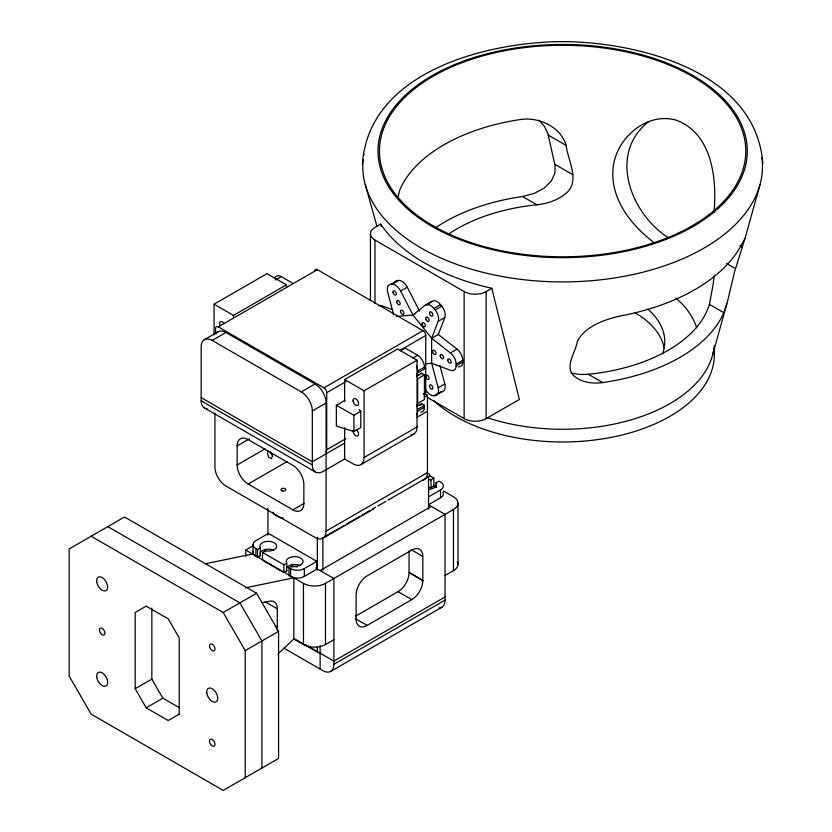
<?xml version="1.0" encoding="UTF-8"?>
<svg xmlns="http://www.w3.org/2000/svg" width="832" height="832" viewBox="0 0 832 832"><rect width="100%" height="100%" fill="white"/><g stroke="black" fill="none" stroke-linecap="round" stroke-linejoin="round"><path stroke-width="1.25" d="M370.438 233.73L370.438 300.477M458.026 564.294L458.026 503.142M267.592 452.275L267.592 452.494A9.433 9.329 12.9 0 0 268.434 456.633M362.419 163.966C368.857 71.427 487.094 41.943 562.63 41.6C638.175 41.943 756.413 71.427 762.85 163.966M713.991 212.15C717.101 178.994 712.15 133.879 676.666 120.297C646.048 111.228 614.962 139.308 612.976 169.468C610.657 199.202 631.093 225.066 653.474 242.206M713.138 284.149L714.168 275.995M713.034 284.95L709.426 304.387A149.032 86.039 0 0 1 588.37 374.286L579.883 374.442L571.262 373.11M267.706 450.892L267.686 451.069A10.837 10.598 -45.8 0 0 267.654 452.275M397.779 197.59L400.036 189.301A167.825 96.886 0 0 1 521.092 119.413C539.292 116.958 560.862 126.994 566.186 145.454C567.757 160.805 581.266 181.875 565.219 193.991C557.222 200.46 547.009 203.663 536.9 204.786A149.032 86.039 0 0 0 448.313 234.333M712.556 355.191L727.542 301.298L734.521 271.97L744.879 238.774M745.087 238.212L760.011 184.61M726.814 303.909L723.778 312.676A166.057 95.878 0 0 1 602.722 382.574C593.226 383.864 582.691 382.762 574.922 376.719C563.212 367.442 576.035 351.978 577.418 341.11C585.718 326.05 603.855 319.842 619.674 316.108A187.002 107.962 0 0 0 740.719 246.22L741.978 243.953M425.589 389.605A9.724 5.616 60 0 0 433.919 395.71L435.167 395.595A9.724 5.616 60 0 0 438.194 387.754L431.662 363.262L431.662 338.291L438.194 321.339A9.724 5.616 60 0 0 435.167 310.003L433.919 308.454A9.724 5.616 60 0 0 425.214 305.198L412.932 314.995L396.708 316.451M393.557 314.226L387.681 292.178A9.724 5.616 60 0 1 390.707 284.336L391.955 284.222A9.724 5.616 60 0 1 400.66 291.023L412.932 314.995L431.662 338.291L438.298 334.464L444.818 317.512A9.724 5.616 60 0 0 441.792 306.176L440.554 304.626A9.724 5.616 60 0 0 431.85 301.371L425.214 305.198M744.973 238.534L744.713 238.919M744.63 239.075L742.196 243.547M277.888 654.098L293.831 638.986L293.831 577.834L245.586 587.808M648.752 121.555C607.807 153.566 630.417 213.065 667.711 237.286M427.128 305.136L431.85 301.371M214.074 334.994L214.074 304.2L267.041 273.624L286.458 284.835L286.458 287.435M275.517 279.968L281.32 276.619L292.812 283.265M427.367 397.394L464.142 418.621A15.558 8.986 0 0 0 486.148 418.621L519.366 399.443L491.816 288.278A195.26 112.736 0 0 1 380.671 224.11L374.993 227.375A15.558 8.986 0 0 0 374.993 240.084L374.993 303.628M214.074 304.2L233.501 315.422L286.458 284.835M218.317 326.862L317.356 269.672L423.01 330.668L323.96 387.858L218.317 326.862A3.931 2.267 60 0 0 215.582 328.526L215.561 333.694M204.391 339.664L218.15 331.718M207.116 408.647A15.558 8.986 -60 0 1 201.167 400.795L201.167 346.788A15.558 8.986 60 0 1 212.181 340.434L225.93 332.488L315.068 383.958A15.558 8.986 60 0 1 326.082 403.021L326.082 531.138A15.558 8.986 60 0 1 315.068 537.493L225.93 486.034A15.558 8.986 60 0 1 214.926 466.97L214.926 413.234M390.707 284.336L398.58 280.394A9.724 5.616 60 0 1 407.285 287.196L419.567 311.168M391.955 284.222L398.58 280.394M400.66 291.023L407.285 287.196M412.932 314.995L415.147 313.716M433.919 308.454L440.554 304.626M435.167 310.003L441.792 306.176M212.181 340.434L301.319 391.903L315.068 383.958M374.993 240.084L464.142 291.554A15.558 8.986 0 0 0 486.148 291.554L491.816 288.278M438.194 321.339L444.818 317.512M344.646 401.638L344.646 379.59L397.613 349.014L417.03 360.225L417.03 426.941A15.558 8.986 60 0 1 411.081 434.793M325.697 451.641A3.931 2.267 60 0 0 326.695 449.706L326.716 392.683L345.842 381.638M399.87 350.449L425.755 335.504A3.931 2.267 60 0 0 423.01 330.647M400.182 350.823L405.018 348.036L417.56 355.274A9.724 5.616 60 0 1 424.434 367.193L424.434 369.054L417.664 372.954L417.664 371.103A9.724 5.616 60 0 0 416.551 366.111M303.982 503.412L292.843 509.839L248.165 484.047A15.558 8.986 60 0 1 237.162 464.984L237.162 445.921L249.413 438.849M417.03 426.941L364.073 457.517A15.558 8.986 60 0 1 353.07 463.871L344.646 459.014L323.326 471.318A15.558 8.986 -60 0 1 312.322 464.963L312.322 410.956L326.082 403.021M412.724 358.072L417.56 355.274M358.987 409.614L360.776 411.258L360.776 427.586L353.891 431.548L336.346 426.005L336.346 405.278L345.145 400.192M344.646 379.59L364.073 390.801L417.03 360.225M237.162 464.984L265.002 448.906M417.664 371.103L424.434 367.193M431.662 338.291L450.466 352.986L457.101 349.159A9.724 5.616 60 0 1 462.779 360.256L462.779 361.92A9.724 5.616 60 0 1 458.193 366.756M416.489 376.137L421.564 373.204L424.434 374.868L424.434 399.547L417.664 403.458L417.664 378.768L424.434 374.868M336.346 405.278L353.891 415.23L360.776 411.258M248.165 484.047L287.144 461.531M425.422 363.823L431.662 363.262L450.466 370.282A9.724 5.616 60 0 0 456.154 365.747L456.154 364.083L462.779 360.256M456.154 365.747L462.779 361.92M326.716 449.717L345.842 438.672M423.509 393.827L425.755 392.527L425.755 335.504M438.194 387.754L444.818 383.926L439.93 365.56M344.646 443.123L312.322 461.791L201.167 397.623M424.122 397.238L427.44 395.335L427.44 472.628A15.558 8.986 60 0 1 422.448 480.386M433.919 395.71L439.452 392.517M435.167 395.595L441.792 391.768A9.724 5.616 60 0 0 444.818 383.926M416.489 406.63L421.564 403.707L424.434 405.361L424.434 407.222A9.724 5.616 60 0 1 420.722 412.131M424.434 405.361L417.664 409.271L417.664 411.133A9.724 5.616 60 0 1 416.551 414.825M417.664 411.133L424.434 407.222M416.385 417.591L427.44 411.216M360.849 464.641L413.806 434.065M146.297 606.081L135.179 612.498L135.179 688.74L146.182 707.803L168.199 720.512L179.317 714.095M245.71 556.41L245.71 550.046L253.261 545.688M255.882 548.61L257.494 549.536L260.364 547.882A8.424 4.867 0 0 1 267.301 541.382A8.424 4.867 0 0 1 276.65 546.78A8.424 4.867 0 0 1 265.398 550.784L262.527 552.448L262.527 560.258L283.899 572.603L286.78 570.939L286.78 563.129A8.424 4.867 0 0 1 293.717 556.629A8.424 4.867 0 0 1 303.056 562.026A8.424 4.867 0 0 1 291.814 566.03L288.933 567.694L288.933 575.505L290.545 576.441A9.724 5.616 0 0 0 304.304 576.441L316.846 569.192L316.846 561.382L268.424 533.426L255.882 540.665A9.724 5.616 0 0 0 255.882 548.61L255.882 556.421L257.494 557.357L260.364 555.693L260.364 547.882M326.082 531.138L427.44 472.628M326.258 535.787L339.747 528.008M341.994 526.708L344.24 525.408M346.486 524.108L359.975 516.318M362.222 515.029L370.094 510.484M372.341 509.184L375.71 507.239M377.957 505.939L385.83 501.394M388.076 500.105L428.532 476.736L428.532 509.236M322.858 538.262L373.537 509.007M262.527 552.448L283.899 564.782L286.78 563.129M428.626 479.554A8.424 4.867 0 0 1 431.028 479.846L433.898 478.182L433.898 486.002L431.028 487.656A8.424 4.867 0 0 0 428.626 487.375M429.01 489.247A8.424 4.867 0 0 0 436.062 482.747L438.932 481.094L440.544 482.019A9.724 5.616 0 0 1 440.544 489.965L440.544 497.775L429.042 504.421M91.166 536.255L223.226 612.498L256.568 593.247L278.574 631.363L278.574 758.441L223.226 790.4L91.166 714.158L69.15 676.031L69.15 548.954L124.509 516.994L256.568 593.247M288.933 567.694L290.545 568.62A9.724 5.616 0 0 0 304.304 568.62L316.846 561.382M429.042 496.6L440.544 489.965M320.133 570.586L431.288 506.418M135.179 688.74L151.85 679.11L151.85 608.036M245.71 550.046L303.462 583.388A15.558 8.986 0 0 0 325.478 583.388L453.461 509.496A15.558 8.986 0 0 0 453.461 496.787L443.466 491.015M146.182 707.803L162.864 698.173L179.369 707.71M245.232 777.691L245.232 650.614L278.574 631.363M355.607 616.19L398.05 591.677A15.558 8.986 -60 0 0 409.063 572.624L409.063 551.002M293.831 638.986L303.462 644.54A15.558 8.986 0 0 0 325.478 644.54L333.892 639.683M445.047 575.515L453.461 570.648A15.558 8.986 0 0 0 457.288 561.569M367.13 625.425L411.809 599.622A15.558 8.986 -60 0 0 422.812 580.559L422.812 556.421A15.558 8.986 -60 0 0 411.809 550.066L367.13 575.858A15.558 8.986 -60 0 0 356.127 594.922L356.127 619.07A15.558 8.986 -60 0 0 367.13 625.425L355.493 618.696M445.047 596.96L333.892 661.128L305.843 644.925M283.837 648.118L322.889 670.654A15.558 8.986 60 0 0 333.892 664.3L445.047 600.132L445.047 514.353L429.042 505.118M330.668 671.434L441.823 607.256M205.587 563.722L252.564 554.008M262.184 602.722L269.682 601.172A15.558 8.986 -60 0 1 277.326 608.858L277.326 627.016A15.558 8.986 -60 0 1 277.046 630.053M436.301 227.302A166.057 95.878 0 0 1 522.538 196.498L534.186 193.43L544.138 188.094L551.325 181.022L554.902 173.17L555.069 165.454L547.841 133.494L544.45 126.422L538.97 120.162M440.554 391.882L441.792 391.768M392.61 309.774L382.034 305.822A9.724 5.616 60 0 0 378.851 305.677M548.257 135.096L566.186 145.454M739.835 245.71L742.082 247M554.84 164.32L572.738 174.647M726.544 263.453L735.498 268.611M522.538 196.498L536.9 204.786M709.426 304.387L723.778 312.676M588.37 374.286L602.722 382.574M425.194 394.035L427.44 395.335M429.395 475.582L433.898 478.182M433.472 485.243L436.8 487.167M201.167 400.795L312.322 464.963M204.391 407.919L315.546 472.087M411.174 549.702L422.812 556.421M409.063 572.458L422.812 580.403M409.063 572.624L422.812 580.559M398.05 591.677L411.809 599.622M315.65 567.996L333.892 578.531L333.892 664.3M265.054 601.775L277.326 608.858M107.838 526.625L239.897 602.867L261.903 640.994L261.903 768.071M275.101 625.726L277.326 627.016M293.758 638.466L317.335 652.07A3.931 2.267 0 0 0 320.923 652.714M146.182 606.143L168.199 618.852L179.202 637.905L179.202 714.158M438.298 334.464L457.101 349.159M223.226 612.498L245.232 650.614M151.85 679.11L162.864 698.173M270.962 452.754L271.97 454.917M365.258 184.61L377.052 226.658M380.671 224.11L381.233 226.429M272.366 456.394L271.461 458.64L269.079 457.548A5.044 4.753 -89.4 0 1 268.674 457.018M714.376 345.478L714.376 354.37M486.148 291.554L486.148 418.621M464.142 291.554L464.142 418.621M453.461 509.496L453.461 570.648M436.062 482.747L436.062 487.219M431.028 479.846L431.028 487.656M364.073 390.801L364.073 457.517M353.891 415.23L353.891 431.548M344.646 427.565L344.646 459.014M325.478 583.388L325.478 644.54M322.889 537.732L322.889 570.232M320.133 645.622L320.133 669.074M317.335 537.701L317.335 570.19M317.335 646.87L317.335 652.07M304.304 568.62L304.304 576.441M303.462 583.388L303.462 644.54M291.814 566.03L291.814 567.008M290.545 568.62L290.545 576.441M283.899 564.782L283.899 572.603M267.946 509.184L267.946 535.184M265.398 550.784L265.398 551.762M257.494 549.536L257.494 557.357M253.032 544.638L253.032 552.448M233.501 315.422L233.501 318.011M273.135 512.127A9.724 5.616 0 0 0 275.943 515.611L277.378 516.443A9.724 5.616 0 0 0 283.41 518.066M442.936 492.107A9.724 5.616 0 0 1 440.544 497.775M255.882 556.421A9.724 5.616 0 0 1 253.24 551.304M286.78 570.939A8.424 4.867 0 0 1 286.447 570.263M286.666 567.798A8.424 4.867 0 0 1 300.092 565.542M260.364 555.693A8.424 4.867 0 0 1 260.031 555.017M259.969 553.238A8.424 4.867 0 0 1 265.346 549.474A8.424 4.867 0 0 1 273.676 550.295M428.459 473.543A3.931 2.267 0 0 1 428.553 476.746M322.639 537.878A3.931 2.267 0 0 1 321.682 538.21M318.219 538.086A3.931 2.267 0 0 1 317.606 537.836M267.488 508.862A3.931 2.267 0 0 1 267.29 508.674M445.047 600.132A15.558 8.986 60 0 1 439.098 607.984M428.938 489.528A3.89 2.246 0 0 1 429.686 489.663M292.49 566.925A3.89 2.246 0 0 1 297.18 567.05M323.96 387.837A3.931 2.267 60 0 1 326.695 392.673M314.662 270.774A3.931 2.267 60 0 1 317.356 269.651M425.734 392.517A3.931 2.267 60 0 1 424.018 394.545M421.564 403.707A8.424 4.867 60 0 1 416.541 404.768M421.564 373.204A8.424 4.867 60 0 1 416.541 374.265M274.706 278.564A9.724 5.616 60 0 1 281.32 276.619M450.466 352.986A9.724 5.616 60 0 1 456.154 364.083M394.555 282.391A9.724 5.616 60 0 1 397.342 280.509M713.96 348.14A151.746 87.61 0 0 1 486.699 417.518M675.75 297.898A136.178 78.624 0 0 1 696.686 327.818M713.96 347.901A151.746 87.61 0 0 1 609.918 437.622A151.746 87.61 0 0 1 434.054 400.899M761.862 157.477A199.836 115.378 0 0 1 564.606 281.913A199.836 115.378 0 0 1 363.147 159.744M363.771 155.22A199.836 115.378 0 0 1 363.969 154.086M634.858 312.676A102.138 58.968 0 0 1 664.217 348.286M647.702 309.036A102.138 58.968 0 0 1 662.605 353.746M301.319 391.903A15.558 8.986 60 0 1 312.322 410.956M216.154 333.715A15.558 8.986 60 0 1 225.93 332.488M356.304 429.697A3.89 2.246 60 0 1 358.519 434.585A3.89 2.246 60 0 1 355.472 435.49A3.89 2.246 60 0 1 353.059 430.664M220.043 325.395A3.89 2.246 60 0 1 220.397 321.62A3.89 2.246 60 0 1 223.85 323.19M237.162 445.921A15.558 8.986 60 0 1 248.165 439.577L292.843 465.369A15.558 8.986 60 0 1 303.846 484.432L303.846 503.485A15.558 8.986 60 0 1 292.843 509.839M272.189 454.802A4.69 3.12 71.3 0 1 272.626 456.404M270.109 451.599A11.076 2.974 67.3 0 1 270.91 452.993M267.831 450.902A6.666 5.855 -67.9 0 1 267.894 450.559M206.783 692.962A7.779 4.493 60 0 0 215.686 702.031A7.779 4.493 60 0 0 214.178 690.29A7.779 4.493 60 0 0 206.783 692.962M96.73 581.766A7.779 4.493 60 0 0 105.633 590.834A7.779 4.493 60 0 0 104.135 579.103A7.779 4.493 60 0 0 96.73 581.766M96.73 677.071A7.779 4.493 60 0 0 105.633 686.15A7.779 4.493 60 0 0 104.135 674.409A7.779 4.493 60 0 0 96.73 677.071M209.498 646.37A3.89 2.246 60 0 0 213.949 650.905A3.89 2.246 60 0 0 213.2 645.039A3.89 2.246 60 0 0 209.498 646.37M99.455 630.49A3.89 2.246 60 0 0 103.896 635.024A3.89 2.246 60 0 0 103.147 629.158A3.89 2.246 60 0 0 99.455 630.49M209.498 741.676A3.89 2.246 60 0 0 213.949 746.21A3.89 2.246 60 0 0 213.2 740.345A3.89 2.246 60 0 0 209.498 741.676M429.541 313.518A2.413 1.394 60 0 0 432.38 316.098A2.413 1.394 60 0 0 431.662 312.374A2.413 1.394 60 0 0 429.541 313.518M425.766 318.885A2.413 1.394 60 0 0 428.605 321.464A2.413 1.394 60 0 0 427.887 317.741A2.413 1.394 60 0 0 425.766 318.885M422.001 324.241A2.413 1.394 60 0 0 424.84 326.82A2.413 1.394 60 0 0 424.122 323.097A2.413 1.394 60 0 0 422.001 324.241M393.006 292.313A2.413 1.394 60 0 0 395.793 295.058A2.413 1.394 60 0 0 395.252 291.387A2.413 1.394 60 0 0 393.006 292.313M396.77 302.026A2.413 1.394 60 0 0 399.558 304.772A2.413 1.394 60 0 0 399.017 301.101A2.413 1.394 60 0 0 396.77 302.026M400.546 311.74A2.413 1.394 60 0 0 403.333 314.486A2.413 1.394 60 0 0 402.792 310.825A2.413 1.394 60 0 0 400.546 311.74M429.51 386.402A2.413 1.394 60 0 0 432.297 389.158A2.413 1.394 60 0 0 431.756 385.486A2.413 1.394 60 0 0 429.51 386.402M425.745 376.688A2.413 1.394 60 0 0 428.532 379.434A2.413 1.394 60 0 0 427.991 375.773A2.413 1.394 60 0 0 425.745 376.688M432.682 351.676A2.413 1.394 60 0 0 435.448 354.494A2.413 1.394 60 0 0 434.98 350.854A2.413 1.394 60 0 0 432.682 351.676M440.222 356.034A2.413 1.394 60 0 0 442.978 358.842A2.413 1.394 60 0 0 442.52 355.202A2.413 1.394 60 0 0 440.222 356.034M447.762 360.381A2.413 1.394 60 0 0 450.518 363.199A2.413 1.394 60 0 0 450.06 359.559A2.413 1.394 60 0 0 447.762 360.381M471.047 242.632A183.165 105.747 0 0 0 745.794 151.05A183.165 105.747 0 0 0 471.047 59.467A183.165 105.747 0 0 0 471.047 242.632M693.202 75.67A184.631 106.6 0 0 0 400.66 99.892A184.652 106.61 0 0 0 459.066 239.314A184.652 106.61 0 0 0 705.006 218.951A184.652 106.61 0 0 0 693.202 75.67M353.08 400.962A3.89 2.246 60 0 0 357.531 405.496A3.89 2.246 60 0 0 356.782 399.63A3.89 2.246 60 0 0 353.08 400.962M282.162 490.88A2.413 1.394 0 0 0 285.782 489.674A2.413 1.394 0 0 0 282.162 488.467A2.413 1.394 0 0 0 282.162 490.88"/></g></svg>
